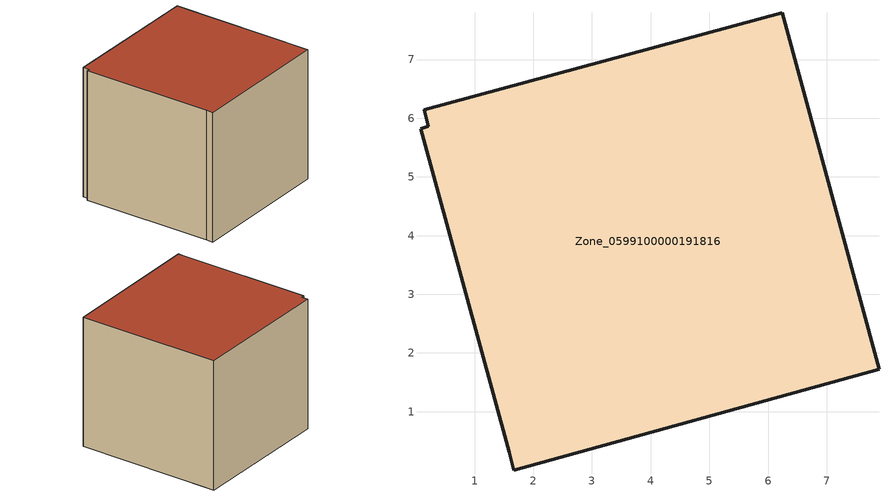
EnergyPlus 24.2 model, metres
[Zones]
Zone_0599100000191816
 floor ground (C_G): 0.21,5.86 0.14,6.14 6.24,7.8 7.89,1.72 1.67,0 1.59,0.31 0.08,5.82 z0
 wall outside (C_F): 6.24,7.8 0.14,6.14 0.21,5.86 0.08,5.82 1.59,0.31 1.67,0 7.89,1.72 6.24,7.8 z0:5.75
 roof outside (C_R): 0.14,6.14 0.21,5.86 0.08,5.82 1.59,0.31 1.67,0 7.89,1.72 6.24,7.8 z5.75
[BUILDING]
Pand.0599100000191816: North Axis=0; Terrain=City; Loads Convergence Tolerance Value=0.04; Temperature Convergence Tolerance Value=0.4; Solar Distribution=FullExterior; Maximum Number of Warmup Days=25; Minimum Number of Warmup Days=1
[Site:Location]
Rotterdam.The.Hague.AP_ZH_NLD Design_Conditions: Latitude=51.96; Longitude=4.45; Time Zone=1; Elevation=-4.5
[SITE:GROUNDTEMPERATURE:BUILDINGSURFACE]
18, 18, 18, 18, 18, 18, 18, 18, 18, 18, 18, 18
[MATERIAL] Thermal Absorptance=0.9; Solar Absorptance=0.7; Visible Absorptance=0.7
Name | Roughness | Thickness | Conductivity | Density | Specific Heat
G.TI.1946-1964 | MediumSmooth | 0.15 | 1 | 540 | 1210
F.TI.1946-1964 | Rough | 0.3 | 0.857143 | 1920 | 840
R.TI.1946-1964 | MediumRough | 0.2 | 0.277778 | 1500 | 1000
[CONSTRUCTION]
C_G: G.TI.1946-1964
C_F: F.TI.1946-1964
C_R: R.TI.1946-1964
[ZONE]
Zone_0599100000191816: Type=1; Multiplier=1; Ceiling Height=Autocalculate; Volume=Autocalculate; Floor Area=autocalculate; Part of Total Floor Area=Yes
[ZONEINFILTRATION:DESIGNFLOWRATE]
Infil_Zone_0599100000191816: Zone or ZoneList or Space or SpaceList=Zone_0599100000191816; Schedule=AlwaysOn; Design Flow Rate Calculation Method=Flow/Area; Flow Rate per Floor Area=0.003; Constant Term Coefficient=1; Temperature Term Coefficient=0; Velocity Term Coefficient=0; Velocity Squared Term Coefficient=0
[HVACTEMPLATE:ZONE:IDEALLOADSAIRSYSTEM]
Zone_0599100000191816: Maximum Heating Supply Air Temperature=50; Minimum Cooling Supply Air Temperature=13; Maximum Heating Supply Air Humidity Ratio=0.0156; Minimum Cooling Supply Air Humidity Ratio=0.0077; Heating Limit=NoLimit; Cooling Limit=NoLimit; Dehumidification Control Type=ConstantSensibleHeatRatio; Cooling Sensible Heat Ratio=0.7; Dehumidification Setpoint=60; Humidification Control Type=None; Humidification Setpoint=30; Outdoor Air Method=None; Outdoor Air Flow Rate per Person=0.00944; Outdoor Air Flow Rate per Zone Floor Area=0; Outdoor Air Flow Rate per Zone=0; Demand Controlled Ventilation Type=None; Outdoor Air Economizer Type=NoEconomizer; Heat Recovery Type=None; Sensible Heat Recovery Effectiveness=0.7; Latent Heat Recovery Effectiveness=0.65
[ZONECONTROL:THERMOSTAT]
ThermostatControl_Zone_0599100000191816: Zone or ZoneList=Zone_0599100000191816; Control Type Schedule=DualSetpointControlType; Control 1=Thermostat_Zone_0599100000191816; Temperature Difference Between Cutout And Setpoint=0
[THERMOSTATSETPOINT:DUALSETPOINT]
Thermostat_Zone_0599100000191816: Heating Setpoint Temperature Schedule=HeatingSetpoint_Zone_0599100000191816; Cooling Setpoint Temperature Schedule=CoolingSetpoint_Zone_0599100000191816
[SCHEDULE:COMPACT]
HeatingSetpoint_Zone_0599100000191816: Through: 12/31, For: AllDays, Until: 24:00, 21
CoolingSetpoint_Zone_0599100000191816: Through: 12/31, For: AllDays, Until: 24:00, 24
DualSetpointControlType: Through: 12/31, For: AllDays, Until: 24:00, 4
AlwaysOn: Through: 12/31, For: AllDays, Until: 24:00, 1
